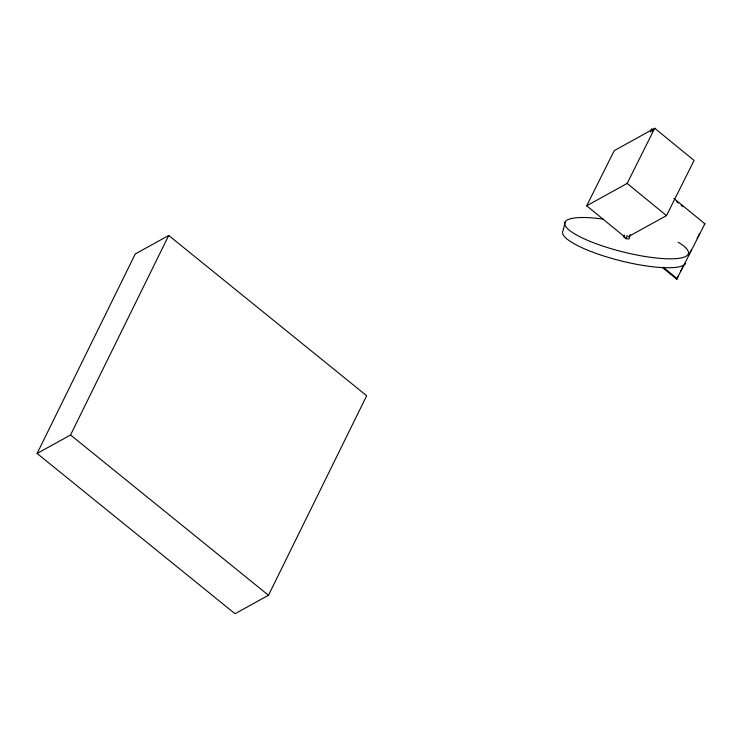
<?xml version="1.0" encoding="UTF-8"?>
<svg xmlns="http://www.w3.org/2000/svg" width="742" height="742" viewBox="0 0 742 742"><rect width="100%" height="100%" fill="white"/><g stroke="black" fill="none" stroke-linecap="round" stroke-linejoin="round"><path stroke-width="1.11" d="M565.311 221.7L563.104 230.595A63.673 14.219 14 0 0 615.823 259.542A63.673 14.219 14 0 0 685.682 263.549M624.439 235.066L623.883 237.31L626.267 238.711L629.114 238.924L630.227 234.435M652.135 131.77L652.691 129.516L651.55 128.848L650.354 132.039M626.267 238.711L627.101 235.344M37.1 453.464L135.276 253.95L168.722 235.474L366.669 395.746L268.493 595.26L235.047 613.736L37.1 453.464L70.546 434.988L168.722 235.474M625.135 237.217L586.681 205.784L614.274 150.607L654.732 128.264L694.076 160.43L666.483 215.607L628.047 236.828M586.681 205.784L627.138 183.441L654.732 128.264M662.504 267.593L676.713 279.215L678.244 276.154M680.794 271.062L683.345 265.961M688.947 254.747L691.498 249.655M697.109 238.442L699.66 233.34M676.713 279.215L704.9 223.806L673.81 198.392M704.241 224.167L704.9 223.806M70.546 434.988L268.493 595.26M676.63 201.592L678.411 203.048M681.082 205.237L682.863 206.693M627.138 183.441L666.483 215.607M663.163 267.231L677.372 278.853M678.077 242.189A63.673 14.219 14 0 1 657.393 258.123A63.673 14.219 14 0 1 570.95 231.458A63.673 14.219 14 0 1 603.376 219.14"/></g></svg>
